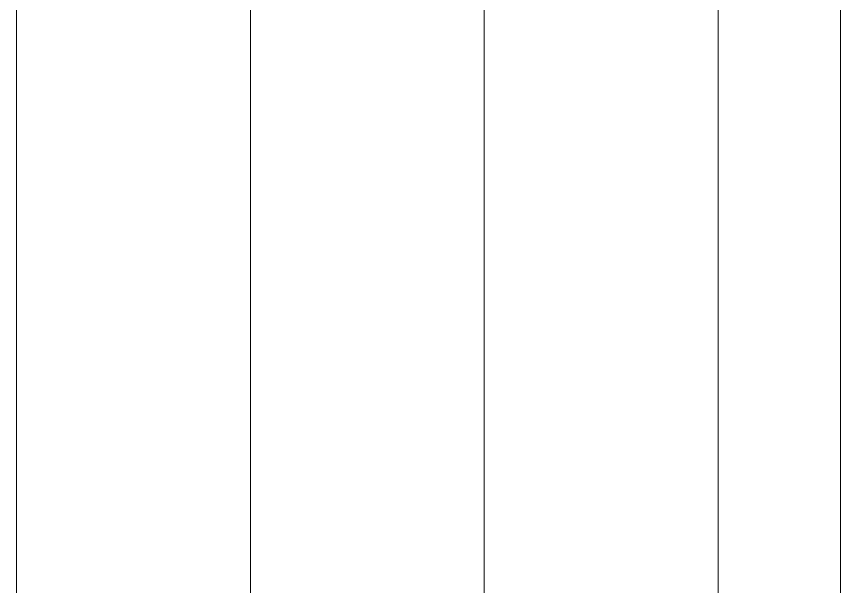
# Model space of a CAD drawing. Extents: x -3873 to 164127, y 7129 to 96529.
# Drawn here: x 14943 to 16310, y 67219 to 68165 of the extents above; entities that cross this region are included whole.
import ezdxf

# ---------------------------------------------------------------- set-up
doc = ezdxf.new("R2010")
doc.units = 0
doc.layers.add('LAYOUT Kromeka', color=1, linetype='CONTINUOUS', lineweight=5)

msp = doc.modelspace()

# ---------------------------------------------------------------- linework, layer by layer
at = {"layer": 'LAYOUT Kromeka', "color": 4, "ltscale": 20}
msp.add_line((16309.7, 69744.7), (16309.7, 39500.7), dxfattribs=at)
at = {"layer": 'LAYOUT Kromeka', "ltscale": 20}
for p, q in [((14942.7, 40433), (14942.7, 68812)), ((15330.7, 40433), (15330.7, 68812)), ((15718.7, 40433), (15718.7, 68812)), ((16106.7, 40433), (16106.7, 68812))]:
    msp.add_line(p, q, dxfattribs=at)

doc.saveas('drawing.dxf')
